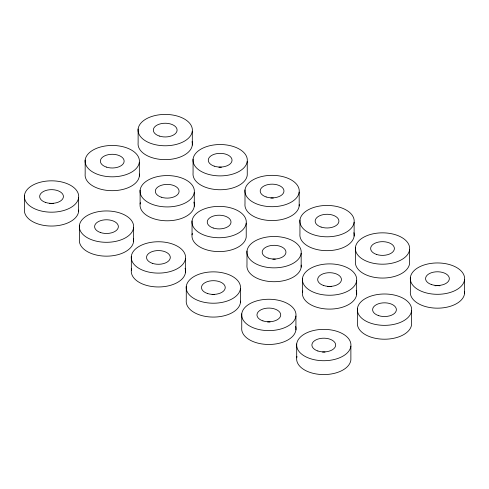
<?xml version="1.0" encoding="UTF-8"?>
<svg xmlns="http://www.w3.org/2000/svg" width="489" height="489" viewBox="0 0 489 489"><rect width="100%" height="100%" fill="white"/><g stroke="black" fill="none" stroke-linecap="round" stroke-linejoin="round"><path stroke-width="0.73" d="M464.55 279.726A27.158 15.679 0 0 1 422.27 291.627A27.158 15.679 0 0 1 425.552 264.537A27.158 15.679 0 0 1 464.55 279.726L464.55 293.583M411.591 310.772A27.158 15.679 0 0 1 369.317 322.673A27.158 15.679 0 0 1 372.594 295.582A27.158 15.679 0 0 1 411.591 310.772L411.591 324.629A27.158 15.679 0 0 1 382.606 339.177A27.158 15.679 0 0 1 357.41 322.44L357.41 308.583M410.369 277.538L410.369 291.395A27.158 15.679 0 0 0 437.337 308.168A27.158 15.679 0 0 0 464.568 291.536M409.605 249.61A27.158 15.679 0 0 1 367.331 261.517A27.158 15.679 0 0 1 370.607 234.427A27.158 15.679 0 0 1 409.605 249.61L409.605 263.473A27.158 15.679 0 0 1 380.619 278.021A27.158 15.679 0 0 1 355.424 261.285L355.424 247.428M356.646 280.655A27.158 15.679 0 0 1 314.372 292.563A27.158 15.679 0 0 1 317.654 265.472A27.158 15.679 0 0 1 356.646 280.655L356.646 294.519M354.128 222.22A27.158 15.679 0 0 1 311.848 234.127A27.158 15.679 0 0 1 315.13 207.036A27.158 15.679 0 0 1 354.128 222.22L354.128 236.083M350.876 346.139A27.158 15.679 0 0 1 308.602 358.04A27.158 15.679 0 0 1 311.884 330.949A27.158 15.679 0 0 1 350.876 346.139L350.876 359.996A27.158 15.679 0 0 1 320.717 374.482A27.158 15.679 0 0 1 296.964 356.45M302.465 278.467L302.465 292.33M301.169 253.265A27.158 15.679 0 0 1 258.889 265.172A27.158 15.679 0 0 1 262.171 238.082A27.158 15.679 0 0 1 301.169 253.265L301.169 267.122M299.94 220.038L299.94 233.895A27.158 15.679 0 0 0 328.101 250.655A27.158 15.679 0 0 0 353.889 232.666M299.182 192.11A27.158 15.679 0 0 1 256.902 204.017A27.158 15.679 0 0 1 260.185 176.926A27.158 15.679 0 0 1 299.182 192.11L299.182 205.967M296.695 343.95L296.695 357.807M295.931 316.028A27.158 15.679 0 0 1 253.657 327.93A27.158 15.679 0 0 1 256.939 300.839A27.158 15.679 0 0 1 295.931 316.028L295.931 329.886M247.251 161.303A27.158 15.679 0 0 1 204.97 173.21A27.158 15.679 0 0 1 208.253 146.119A27.158 15.679 0 0 1 247.251 161.303L247.251 175.16A27.158 15.679 0 0 1 218.265 189.708A27.158 15.679 0 0 1 193.069 172.972L193.069 159.114M246.982 251.077L246.982 264.94A27.158 15.679 0 0 0 273.956 281.713A27.158 15.679 0 0 0 301.181 265.075M246.224 223.155A27.158 15.679 0 0 1 203.944 235.056A27.158 15.679 0 0 1 207.226 207.966A27.158 15.679 0 0 1 246.224 223.155L246.224 237.012A27.158 15.679 0 0 1 216.059 251.499A27.158 15.679 0 0 1 192.305 233.467M244.995 189.921L244.995 203.779A27.158 15.679 0 0 0 271.377 220.551A27.158 15.679 0 0 0 299.244 204.604M241.749 313.84L241.749 327.697A27.158 15.679 0 0 0 269.91 344.458A27.158 15.679 0 0 0 295.698 326.469M240.454 288.632A27.158 15.679 0 0 1 198.173 300.539A27.158 15.679 0 0 1 201.456 273.449A27.158 15.679 0 0 1 240.454 288.632L240.454 302.495M194.292 192.348A27.158 15.679 0 0 1 152.012 204.249A27.158 15.679 0 0 1 155.294 177.159A27.158 15.679 0 0 1 194.292 192.348L194.292 206.205M192.305 131.193A27.158 15.679 0 0 1 150.025 143.094A27.158 15.679 0 0 1 153.308 116.003A27.158 15.679 0 0 1 192.305 131.193L192.305 145.05M192.043 220.967L192.043 234.824M186.272 286.45L186.272 300.307A27.158 15.679 0 0 0 212.648 317.074A27.158 15.679 0 0 0 240.515 301.132M185.508 258.522A27.158 15.679 0 0 1 143.228 270.429A27.158 15.679 0 0 1 146.511 243.339A27.158 15.679 0 0 1 185.508 258.522L185.508 272.379M140.111 190.16L140.111 204.017M139.347 162.232A27.158 15.679 0 0 1 97.067 174.139A27.158 15.679 0 0 1 100.349 147.048A27.158 15.679 0 0 1 139.347 162.232L139.347 176.095M138.124 129.004L138.124 142.861A27.158 15.679 0 0 0 166.284 159.622A27.158 15.679 0 0 0 192.073 141.633M133.576 227.715A27.158 15.679 0 0 1 91.296 239.622A27.158 15.679 0 0 1 94.579 212.532A27.158 15.679 0 0 1 133.576 227.715L133.576 241.572M131.327 256.334L131.327 270.191M85.165 160.05L85.165 173.907A27.158 15.679 0 0 0 112.134 190.679A27.158 15.679 0 0 0 139.365 174.041M79.395 225.527L79.395 239.39A27.158 15.679 0 0 0 106.963 256.157A27.158 15.679 0 0 0 133.491 238.84M78.631 197.605A27.158 15.679 0 0 1 36.357 209.506A27.158 15.679 0 0 1 39.633 182.415A27.158 15.679 0 0 1 78.631 197.605L78.631 211.462M24.45 195.417L24.45 209.274A27.158 15.679 0 0 0 50.825 226.04A27.158 15.679 0 0 0 78.692 210.099M185.074 268.296A27.158 15.679 0 0 1 158.894 286.964A27.158 15.679 0 0 1 131.596 268.84M267.605 321.97A11.883 6.858 0 0 1 270.081 321.97M49.682 203.595A11.883 6.858 0 0 1 53.399 203.595M322.544 352.08A11.883 6.858 0 0 1 325.026 352.08M212.122 294.58A11.883 6.858 0 0 1 214.604 294.58M272.838 259.207A11.883 6.858 0 0 1 275.313 259.207M193.858 202.122A27.158 15.679 0 0 1 167.678 220.79A27.158 15.679 0 0 1 140.374 202.66M356.212 290.429A27.158 15.679 0 0 1 330.032 309.097A27.158 15.679 0 0 1 302.734 290.973M327.697 286.646A11.883 6.858 0 0 1 331.42 286.646M434.984 285.784A11.883 6.858 0 0 1 439.935 285.784M270.851 198.051A11.883 6.858 0 0 1 273.327 198.051M218.919 167.244A11.883 6.858 0 0 1 221.395 167.244M100.545 232.562A11.883 6.858 0 0 0 118.369 226.621A11.883 6.858 0 0 0 100.545 220.68A11.883 6.858 0 0 0 100.545 232.562M152.476 263.369A11.883 6.858 0 0 0 170.3 257.428A11.883 6.858 0 0 0 152.476 251.487A11.883 6.858 0 0 0 152.476 263.369M262.905 320.87A11.883 6.858 0 0 0 280.723 314.934A11.883 6.858 0 0 0 262.905 308.993A11.883 6.858 0 0 0 262.905 320.87M45.599 202.452A11.883 6.858 0 0 0 63.423 196.511A11.883 6.858 0 0 0 45.599 190.569A11.883 6.858 0 0 0 45.599 202.452M317.844 350.986A11.883 6.858 0 0 0 335.668 345.045A11.883 6.858 0 0 0 317.844 339.103A11.883 6.858 0 0 0 317.844 350.986M207.422 293.479A11.883 6.858 0 0 0 225.246 287.538A11.883 6.858 0 0 0 207.422 281.603A11.883 6.858 0 0 0 207.422 293.479M268.137 258.113A11.883 6.858 0 0 0 285.955 252.171A11.883 6.858 0 0 0 268.137 246.23A11.883 6.858 0 0 0 268.137 258.113M161.26 197.195A11.883 6.858 0 0 0 179.084 191.254A11.883 6.858 0 0 0 161.26 185.313A11.883 6.858 0 0 0 161.26 197.195M378.559 315.619A11.883 6.858 0 0 0 396.383 309.678A11.883 6.858 0 0 0 378.559 303.736A11.883 6.858 0 0 0 378.559 315.619M323.614 285.503A11.883 6.858 0 0 0 341.438 279.561A11.883 6.858 0 0 0 323.614 273.62A11.883 6.858 0 0 0 323.614 285.503M106.315 167.079A11.883 6.858 0 0 0 124.139 161.144A11.883 6.858 0 0 0 106.315 155.202A11.883 6.858 0 0 0 106.315 167.079M213.192 228.002A11.883 6.858 0 0 0 231.01 222.061A11.883 6.858 0 0 0 213.192 216.12A11.883 6.858 0 0 0 213.192 228.002M376.573 254.457A11.883 6.858 0 0 0 394.397 248.522A11.883 6.858 0 0 0 376.573 242.581A11.883 6.858 0 0 0 376.573 254.457M431.518 284.574A11.883 6.858 0 0 0 449.342 278.632A11.883 6.858 0 0 0 431.518 272.691A11.883 6.858 0 0 0 431.518 284.574M266.15 196.957A11.883 6.858 0 0 0 283.968 191.016A11.883 6.858 0 0 0 266.15 185.074A11.883 6.858 0 0 0 266.15 196.957M321.096 227.067A11.883 6.858 0 0 0 338.914 221.126A11.883 6.858 0 0 0 321.096 215.191A11.883 6.858 0 0 0 321.096 227.067M214.219 166.15A11.883 6.858 0 0 0 232.037 160.209A11.883 6.858 0 0 0 214.219 154.267A11.883 6.858 0 0 0 214.219 166.15M159.273 136.04A11.883 6.858 0 0 0 177.097 130.098A11.883 6.858 0 0 0 159.273 124.157A11.883 6.858 0 0 0 159.273 136.04"/></g></svg>
